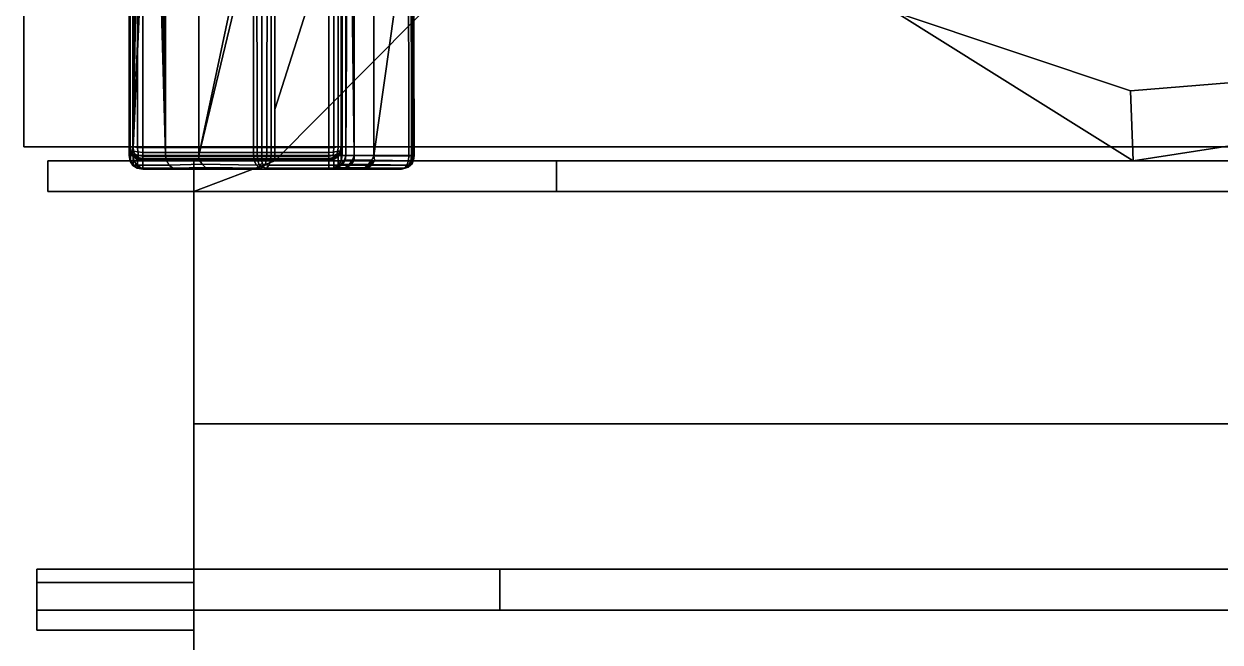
# Model space of a CAD drawing. Extents: x -11.8 to 11.8, y 0 to 23.8.
# Drawn here: x -11.843 to -7.404, y 2.139 to 4.435 of the extents above; entities that cross this region are included whole.
import ezdxf

# ---------------------------------------------------------------- set-up
doc = ezdxf.new("R2010")
doc.units = 0
doc.layers.add('SHP78CM5N_TRADECAD', color=251, linetype='CONTINUOUS')

msp = doc.modelspace()

# ---------------------------------------------------------------- linework, layer by layer
at = {"layer": 'SHP78CM5N_TRADECAD'}
for points in [[(-11.4521, 15.0164, 19.7867), (-11.4521, 21.3805, 19.7743), (-11.4368, 19.7363, 29.287), (-11.4521, 3.9459, 29.1788)], [(-10.6468, 19.7363, 29.2866), (-10.6621, 21.3805, 19.7738), (-10.6621, 15.0163, 19.7862), (-10.6621, 3.9458, 29.1783)], [(-11.4521, 3.9459, 29.2038), (-11.4521, 3.9459, 29.1788), (-11.4368, 19.7363, 29.287), (-11.4368, 19.7359, 29.312)], [(-11.4521, 3.9459, 29.2288), (-11.4521, 3.9459, 29.2038), (-11.4368, 19.7359, 29.312), (-11.4368, 19.7357, 29.337)], [(-11.452, 3.9459, 29.2538), (-11.4521, 3.9459, 29.2288), (-11.4368, 19.7357, 29.337), (-11.4367, 19.7356, 29.362)], [(-11.4367, 19.7357, 29.387), (-11.4369, 19.7516, 31.9273), (-11.4385, 3.9459, 31.8768), (-11.452, 3.9459, 29.2788)], [(-11.452, 3.9459, 29.2788), (-11.452, 3.9459, 29.2538), (-11.4367, 19.7356, 29.362), (-11.4367, 19.7357, 29.387)], [(-11.4369, 19.7516, 31.9273), (-11.3723, 13.2742, 32.1813), (-11.3734, 11.3645, 32.1807), (-11.4385, 3.9459, 31.8768)], [(-11.3021, 19.7516, 32.4329), (-11.3175, 3.9459, 32.4037), (-11.3476, 11.3548, 32.2775), (-11.3465, 13.2645, 32.278)], [(-11.1946, 3.9459, 32.6777), (-11.3175, 3.9459, 32.4037), (-11.3021, 19.7516, 32.4329), (-11.1947, 19.7516, 32.6785)], [(-10.9941, 4.8908, 32.9711), (-11.1946, 3.9459, 32.6777), (-11.1947, 19.7516, 32.6785), (-10.9644, 19.7516, 33.0082)], [(-10.6621, 3.9458, 29.1783), (-10.6621, 3.9458, 29.2033), (-10.6468, 19.7359, 29.3116), (-10.6468, 19.7363, 29.2866)], [(-10.6621, 3.9458, 29.2033), (-10.6621, 3.9458, 29.2283), (-10.6468, 19.7357, 29.3366), (-10.6468, 19.7359, 29.3116)], [(-10.6621, 3.9458, 29.2283), (-10.662, 3.9458, 29.2533), (-10.6467, 19.7356, 29.3615), (-10.6468, 19.7357, 29.3366)], [(-10.662, 3.9458, 29.2783), (-10.6485, 3.9459, 31.8068), (-10.6469, 19.7516, 31.8578), (-10.6467, 19.7356, 29.3865)], [(-10.662, 3.9458, 29.2533), (-10.662, 3.9458, 29.2783), (-10.6467, 19.7356, 29.3865), (-10.6467, 19.7356, 29.3615)], [(-10.6422, 14.2395, 31.8659), (-10.6437, 17.1145, 31.8665), (-10.6469, 19.7516, 31.8578), (-10.6485, 3.9459, 31.8068)], [(-10.6226, 10.3895, 31.9663), (-10.6171, 3.9458, 32.0106), (-10.6072, 19.7515, 32.0545), (-10.6226, 11.3548, 31.9653)], [(-10.6171, 3.9458, 32.0106), (-10.5447, 3.9456, 32.2446), (-10.5459, 19.7513, 32.2452), (-10.6072, 19.7515, 32.0545)], [(-10.4104, 4.8907, 32.4603), (-10.3807, 19.7518, 32.4973), (-10.5459, 19.7513, 32.2452), (-10.5447, 3.9456, 32.2446)], [(-10.9122, 5.9765, 30.562), (-10.9122, 4.1167, 29.8208), (-10.9122, 4.7232, 19.6589), (-10.9122, 15.0961, 19.7089)], [(-11.4521, 15.0164, 19.7867), (-11.4521, 3.9459, 29.1788), (-11.4521, 3.9777, 13.305), (-11.4521, 15.0178, 13.305)], [(-11.4521, 3.9812, 11.5923), (-11.4521, 13.0503, 11.5923), (-11.4521, 15.0178, 13.305), (-11.4521, 3.9777, 13.305)], [(-10.6621, 3.9777, 13.305), (-10.6621, 15.0177, 13.305), (-10.6621, 13.0502, 11.5923), (-10.6621, 3.9811, 11.5923)], [(-10.6621, 3.9777, 13.305), (-10.6621, 3.9458, 29.1783), (-10.6621, 15.0163, 19.7862), (-10.6621, 15.0177, 13.305)], [(-10.6485, 3.9459, 31.8068), (-10.6408, 11.3645, 31.8652), (-10.6416, 13.2742, 31.8666), (-10.6422, 14.2395, 31.8659)], [(-11.4521, 3.9822, 11.0751), (-11.4522, 7.3904, 8.1058), (-11.4521, 13.0503, 11.5923), (-11.4521, 3.9812, 11.5923)], [(-10.6621, 13.0502, 11.5923), (-10.6622, 7.3903, 8.1053), (-10.6621, 3.9822, 11.0746), (-10.6621, 3.9811, 11.5923)], [(-11.4385, 3.9459, 31.8768), (-11.3734, 11.3645, 32.1807), (-11.3727, 10.3992, 32.1814)], [(-11.3175, 3.9459, 32.4037), (-11.3477, 10.3895, 32.2786), (-11.3476, 11.3548, 32.2775)], [(-10.6485, 3.9459, 31.8068), (-10.6394, 8.4895, 31.8646), (-10.6399, 10.4039, 31.8671), (-10.6408, 11.3645, 31.8652)], [(-11.4385, 3.9459, 31.8768), (-11.3727, 10.3992, 32.1814), (-11.3718, 8.4895, 32.18)], [(-11.3175, 3.9459, 32.4037), (-11.3486, 8.4846, 32.2787), (-11.3477, 10.3895, 32.2786)], [(-10.6171, 3.9458, 32.0106), (-10.6226, 10.3895, 31.9663), (-10.623, 8.4846, 31.9662)], [(-11.4385, 3.9459, 31.8768), (-11.3718, 8.4895, 32.18), (-11.3708, 7.5289, 32.1819)], [(-11.3175, 3.9459, 32.4037), (-11.3485, 7.5145, 32.2789), (-11.3486, 8.4846, 32.2787)], [(-10.6388, 7.5242, 31.8654), (-10.6394, 8.4895, 31.8646), (-10.6485, 3.9459, 31.8068), (-10.6393, 5.6145, 31.8646)], [(-10.6232, 7.5145, 31.9665), (-10.6171, 3.9458, 32.0106), (-10.623, 8.4846, 31.9662)], [(-11.4385, 3.9459, 31.8768), (-11.3708, 7.5289, 32.1819), (-11.3701, 5.6145, 32.1793)], [(-11.3175, 3.9459, 32.4037), (-11.3474, 5.6096, 32.2782), (-11.3485, 7.5145, 32.2789)], [(-10.6232, 7.5145, 31.9665), (-10.6241, 5.5958, 31.963), (-10.6171, 3.9458, 32.0106)], [(-11.4486, 7.377, 8.093), (-11.4522, 7.3904, 8.1058), (-11.4521, 3.9822, 11.0751), (-11.4484, 3.9799, 11.0545)], [(-11.4375, 7.3646, 8.0812), (-11.4486, 7.377, 8.093), (-11.4484, 3.9799, 11.0545), (-11.4375, 3.9779, 11.0371)], [(-10.6657, 7.3769, 8.0925), (-10.6768, 7.3646, 8.0808), (-10.6768, 3.9779, 11.0367), (-10.6659, 3.9799, 11.0541)], [(-10.6622, 7.3903, 8.1053), (-10.6657, 7.3769, 8.0925), (-10.6659, 3.9799, 11.0541), (-10.6621, 3.9822, 11.0746)], [(-11.4206, 7.3565, 8.0735), (-11.4375, 7.3646, 8.0812), (-11.4375, 3.9779, 11.0371), (-11.4213, 3.9766, 11.0255)], [(-11.4022, 7.3539, 8.0711), (-11.4206, 7.3565, 8.0735), (-11.4213, 3.9766, 11.0255), (-11.4021, 3.9762, 11.0214)], [(-11.4022, 7.3539, 8.0711), (-11.4021, 3.9762, 11.0214), (-10.7121, 3.9761, 11.021), (-10.7122, 7.3539, 8.0706)], [(-10.6937, 7.3564, 8.0731), (-10.7122, 7.3539, 8.0706), (-10.7121, 3.9761, 11.021), (-10.693, 3.9766, 11.0251)], [(-10.6768, 7.3646, 8.0808), (-10.6937, 7.3564, 8.0731), (-10.693, 3.9766, 11.0251), (-10.6768, 3.9779, 11.0367)], [(-10.4012, 5.723, 32.4901), (-10.9122, 4.1167, 29.8208), (-10.9122, 5.9765, 30.562), (-10.7947, 6.9903, 31.944)], [(-9.8551, 4.992, 32.8836), (-10.9122, 3.9269, 29.8152), (-10.9122, 4.1167, 29.8208), (-10.4012, 5.723, 32.4901)], [(-11.4385, 3.9459, 31.8768), (-11.3701, 5.6145, 32.1793), (-11.3701, 5.6096, 32.1796)], [(-11.4385, 3.9459, 31.8768), (-11.3701, 5.6096, 32.1796), (-11.369, 5.5929, 32.1842)], [(-11.3175, 3.9459, 32.4037), (-11.3498, 5.5838, 32.268), (-11.3482, 5.5958, 32.2748)], [(-11.3175, 3.9459, 32.4037), (-11.3482, 5.5958, 32.2748), (-11.3474, 5.6096, 32.2782)], [(-10.6485, 3.9459, 31.8068), (-10.6392, 5.6064, 31.8652), (-10.6393, 5.6145, 31.8646)], [(-10.6392, 5.6064, 31.8652), (-10.6485, 3.9459, 31.8068), (-10.6171, 3.9458, 32.0106)], [(-10.6378, 5.585, 31.8744), (-10.6392, 5.6064, 31.8652), (-10.6171, 3.9458, 32.0106)], [(-10.6241, 5.5958, 31.963), (-10.6248, 5.5875, 31.9586), (-10.6171, 3.9458, 32.0106)], [(-11.4385, 3.9459, 31.8768), (-11.369, 5.5929, 32.1842), (-11.3657, 5.5751, 32.1984)], [(-11.362, 5.5666, 32.2147), (-11.3175, 3.9459, 32.4037), (-11.4385, 3.9459, 31.8768), (-11.3657, 5.5751, 32.1984)], [(-11.3175, 3.9459, 32.4037), (-11.362, 5.5666, 32.2147), (-11.3576, 5.5648, 32.2337)], [(-11.3175, 3.9459, 32.4037), (-11.3576, 5.5648, 32.2337), (-11.3548, 5.5676, 32.246)], [(-11.3175, 3.9459, 32.4037), (-11.3548, 5.5676, 32.246), (-11.352, 5.5742, 32.2582)], [(-11.3175, 3.9459, 32.4037), (-11.352, 5.5742, 32.2582), (-11.3498, 5.5838, 32.268)], [(-10.6363, 5.5751, 31.8842), (-10.6378, 5.585, 31.8744), (-10.6171, 3.9458, 32.0106)], [(-10.6344, 5.5682, 31.8965), (-10.6363, 5.5751, 31.8842), (-10.6171, 3.9458, 32.0106)], [(-10.6322, 5.5648, 31.9106), (-10.6344, 5.5682, 31.8965), (-10.6171, 3.9458, 32.0106)], [(-10.6294, 5.5662, 31.9287), (-10.6322, 5.5648, 31.9106), (-10.6171, 3.9458, 32.0106)], [(-10.6274, 5.5716, 31.9419), (-10.6294, 5.5662, 31.9287), (-10.6171, 3.9458, 32.0106)], [(-10.6248, 5.5875, 31.9586), (-10.6274, 5.5716, 31.9419), (-10.6171, 3.9458, 32.0106)], [(-10.9122, 4.7232, 19.6589), (-10.9122, 3.9269, 29.8152), (-10.9122, 3.9269, 6.3166), (-10.9122, 5.5195, 6.3166)], [(10.8391, 3.9269, 6.3166), (10.8391, 5.5195, 6.3166), (-10.9122, 5.5195, 6.3166), (-10.9122, 3.9269, 6.3166)], [(-9.8551, 4.992, 32.8836), (-8.6062, 4.4771, 33.0011), (-7.7263, 3.9269, 33.0011), (-10.9122, 3.9269, 29.8152)], [(-10.9941, 4.8908, 32.9711), (-10.9917, 4.7909, 32.9695), (-11.1946, 3.9459, 32.6777)], [(-10.4043, 3.9456, 32.4573), (-10.4062, 4.7913, 32.4575), (-10.4104, 4.8907, 32.4603), (-10.5447, 3.9456, 32.2446)], [(-10.9917, 4.7909, 32.9695), (-10.9916, 3.9459, 32.9696), (-11.1946, 3.9459, 32.6777)], [(-10.978, 3.9459, 32.9823), (-10.9916, 3.9459, 32.9696), (-10.9917, 4.7909, 32.9695), (-10.9788, 4.7909, 32.9819)], [(-10.9604, 3.9459, 32.9884), (-10.978, 3.9459, 32.9823), (-10.9788, 4.7909, 32.9819), (-10.9604, 4.7909, 32.9885)], [(-10.9418, 3.9459, 32.9868), (-10.9604, 3.9459, 32.9884), (-10.9604, 4.7909, 32.9885), (-10.941, 4.7909, 32.9866)], [(-10.9255, 3.9459, 32.9777), (-10.9418, 3.9459, 32.9868), (-10.941, 4.7909, 32.9866), (-10.9254, 4.7909, 32.9777)], [(-10.9255, 3.9459, 32.9777), (-10.9254, 4.7909, 32.9777), (-10.4161, 4.7912, 32.5325), (-10.4144, 3.9457, 32.5319)], [(-10.4017, 3.9457, 32.5159), (-10.4144, 3.9457, 32.5319), (-10.4161, 4.7912, 32.5325), (-10.4037, 4.7911, 32.5171)], [(-10.4043, 3.9456, 32.4573), (-10.3963, 3.9456, 32.4761), (-10.3983, 4.7911, 32.4758), (-10.4062, 4.7913, 32.4575)], [(-10.3953, 3.9457, 32.4965), (-10.4017, 3.9457, 32.5159), (-10.4037, 4.7911, 32.5171), (-10.3971, 4.791, 32.497)], [(-10.3963, 3.9456, 32.4761), (-10.3953, 3.9457, 32.4965), (-10.3971, 4.791, 32.497), (-10.3983, 4.7911, 32.4758)], [(-10.9122, 4.7232, 19.6589), (-10.9122, 4.1167, 29.8208), (-10.9122, 3.9269, 29.8152)], [(-11.8433, 4.581, 0.0397), (-11.8433, 3.9787, 0.0397), (11.8221, 3.9787, 0.0397), (10.8391, 4.581, 0.0397)], [(-11.8433, 4.5719, 3.3044), (-11.8433, 3.9787, 3.3044), (-11.8433, 3.9787, 0.0397), (-11.8433, 4.581, 0.0397)], [(-11.8433, 3.9787, 3.3044), (-11.8433, 4.5719, 3.3044), (11.7095, 4.5719, 3.3044), (11.8221, 3.9787, 3.3044)], [(-8.6062, 4.4771, 33.0011), (-7.7368, 4.1863, 33.0011), (-7.7263, 3.9269, 33.0011)], [(-4.1762, 4.4771, 33.0011), (-7.7368, 4.1863, 33.0011), (-8.6062, 4.4771, 33.0011)], [(-7.7263, 3.9269, 33.0011), (-7.7368, 4.1863, 33.0011), (-4.1762, 4.4771, 33.0011)], [(0.0053, 3.9269, 33.0011), (-7.7263, 3.9269, 33.0011), (-4.1762, 4.4771, 33.0011), (0.0053, 4.4771, 33.0011)], [(-11.8433, 3.9787, 0.0397), (-11.8433, 3.9787, 3.3044), (11.8221, 3.9787, 3.3044), (11.8221, 3.9787, 0.0397)], [(-11.4484, 3.9631, 11.0828), (-11.4521, 3.9822, 11.0751), (-11.4521, 3.9812, 11.5923), (-11.4484, 3.962, 11.5923)], [(-11.4484, 3.9799, 11.0545), (-11.4521, 3.9822, 11.0751), (-11.4484, 3.9631, 11.0828), (-11.4447, 3.9623, 11.0632)], [(-11.4484, 3.962, 11.5923), (-11.4521, 3.9812, 11.5923), (-11.4521, 3.9777, 13.305), (-11.4483, 3.9586, 13.305)], [(-11.4483, 3.9586, 13.305), (-11.4521, 3.9777, 13.305), (-11.4521, 3.9459, 29.1788), (-11.4483, 3.9267, 29.1787)], [(-11.4361, 3.9626, 11.0466), (-11.4375, 3.9779, 11.0371), (-11.4484, 3.9799, 11.0545), (-11.4447, 3.9623, 11.0632)], [(-11.4375, 3.9469, 11.0893), (-11.4484, 3.9631, 11.0828), (-11.4484, 3.962, 11.5923), (-11.4375, 3.9458, 11.5923)], [(-11.4447, 3.9623, 11.0632), (-11.4484, 3.9631, 11.0828), (-11.4375, 3.9469, 11.0893), (-11.4361, 3.9478, 11.0713)], [(-11.4375, 3.9458, 11.5923), (-11.4484, 3.962, 11.5923), (-11.4483, 3.9586, 13.305), (-11.4375, 3.9424, 13.305)], [(-11.4375, 3.9424, 13.305), (-11.4483, 3.9586, 13.305), (-11.4483, 3.9267, 29.1787), (-11.4375, 3.9105, 29.1786)], [(-11.4321, 3.9508, 11.0563), (-11.4361, 3.9626, 11.0466), (-11.4447, 3.9623, 11.0632), (-11.4361, 3.9478, 11.0713)], [(-11.4206, 3.9593, 11.0383), (-11.4213, 3.9766, 11.0255), (-11.4375, 3.9779, 11.0371), (-11.4361, 3.9626, 11.0466)], [(-11.4321, 3.9508, 11.0563), (-11.4186, 3.9458, 11.0533), (-11.4206, 3.9593, 11.0383), (-11.4361, 3.9626, 11.0466)], [(-11.4021, 3.958, 11.0347), (-11.4021, 3.9762, 11.0214), (-11.4213, 3.9766, 11.0255), (-11.4206, 3.9593, 11.0383)], [(-11.4186, 3.9458, 11.0533), (-11.4021, 3.944, 11.0523), (-11.4021, 3.958, 11.0347), (-11.4206, 3.9593, 11.0383)], [(-11.4021, 3.9762, 11.0214), (-11.4021, 3.958, 11.0347), (-10.7121, 3.958, 11.0343), (-10.7121, 3.9761, 11.021)], [(-11.4021, 3.958, 11.0347), (-11.4021, 3.944, 11.0523), (-10.7121, 3.944, 11.0519), (-10.7121, 3.958, 11.0343)], [(-10.693, 3.9766, 11.0251), (-10.7121, 3.9761, 11.021), (-10.7121, 3.958, 11.0343), (-10.6937, 3.9592, 11.0378)], [(-10.6937, 3.9592, 11.0378), (-10.7121, 3.958, 11.0343), (-10.7121, 3.944, 11.0519), (-10.6957, 3.9457, 11.0529)], [(-10.6822, 3.9507, 11.0559), (-10.6782, 3.9625, 11.0461), (-10.6937, 3.9592, 11.0378), (-10.6957, 3.9457, 11.0529)], [(-10.6782, 3.9625, 11.0461), (-10.6768, 3.9779, 11.0367), (-10.693, 3.9766, 11.0251), (-10.6937, 3.9592, 11.0378)], [(-10.6822, 3.9507, 11.0559), (-10.6782, 3.9478, 11.0709), (-10.6696, 3.9622, 11.0627), (-10.6782, 3.9625, 11.0461)], [(-10.6696, 3.9622, 11.0627), (-10.6659, 3.9799, 11.0541), (-10.6768, 3.9779, 11.0367), (-10.6782, 3.9625, 11.0461)], [(-10.6782, 3.9478, 11.0709), (-10.6768, 3.9468, 11.0889), (-10.6659, 3.963, 11.0823), (-10.6696, 3.9622, 11.0627)], [(-10.6659, 3.963, 11.0823), (-10.6768, 3.9468, 11.0889), (-10.6768, 3.9458, 11.5923), (-10.6659, 3.962, 11.5923)], [(-10.6659, 3.962, 11.5923), (-10.6768, 3.9458, 11.5923), (-10.6768, 3.9424, 13.305), (-10.6659, 3.9586, 13.305)], [(-10.6659, 3.9586, 13.305), (-10.6768, 3.9424, 13.305), (-10.6768, 3.9105, 29.1781), (-10.6659, 3.9267, 29.1782)], [(-10.6659, 3.963, 11.0823), (-10.6621, 3.9822, 11.0746), (-10.6659, 3.9799, 11.0541), (-10.6696, 3.9622, 11.0627)], [(-10.6621, 3.9822, 11.0746), (-10.6659, 3.963, 11.0823), (-10.6659, 3.962, 11.5923), (-10.6621, 3.9811, 11.5923)], [(-10.6621, 3.9811, 11.5923), (-10.6659, 3.962, 11.5923), (-10.6659, 3.9586, 13.305), (-10.6621, 3.9777, 13.305)], [(-10.6621, 3.9777, 13.305), (-10.6659, 3.9586, 13.305), (-10.6659, 3.9267, 29.1782), (-10.6621, 3.9458, 29.1783)], [(-11.7548, 3.9269, 33.2898), (-11.2122, 3.9269, 33.2898), (-11.2122, 3.8131, 33.2898), (-11.7548, 3.8131, 33.2898)], [(-11.7548, 3.8131, 12.5286), (-11.2122, 3.8131, 12.5286), (-11.2122, 3.9269, 12.5298), (-11.7548, 3.9269, 12.5298)], [(-11.7548, 3.9269, 12.5298), (-11.2122, 3.9269, 12.5298), (-11.2122, 3.9269, 33.2898), (-11.7548, 3.9269, 33.2898)], [(-11.7548, 3.9269, 33.2898), (-11.7548, 3.8131, 33.2898), (-11.7548, 3.8131, 12.5286), (-11.7548, 3.9269, 12.5298)], [(-11.4485, 3.9258, 29.2042), (-11.4521, 3.9459, 29.2038), (-11.4521, 3.9459, 29.2288), (-11.4487, 3.9249, 29.2287)], [(-11.4483, 3.9267, 29.1787), (-11.4521, 3.9459, 29.1788), (-11.4521, 3.9459, 29.2038), (-11.4485, 3.9258, 29.2042)], [(-11.4487, 3.9249, 29.2287), (-11.4521, 3.9459, 29.2288), (-11.452, 3.9459, 29.2538), (-11.4484, 3.9258, 29.2531)], [(-11.452, 3.9459, 29.2538), (-11.452, 3.9459, 29.2788), (-11.4481, 3.9267, 29.2787), (-11.4484, 3.9258, 29.2531)], [(-11.4481, 3.9267, 29.2787), (-11.452, 3.9459, 29.2788), (-11.4385, 3.9459, 31.8768), (-11.435, 3.9275, 31.8764)], [(-11.439, 3.909, 29.2285), (-11.4382, 3.9097, 29.2046), (-11.4485, 3.9258, 29.2042), (-11.4487, 3.9249, 29.2287)], [(-11.439, 3.909, 29.2285), (-11.4487, 3.9249, 29.2287), (-11.4484, 3.9258, 29.2531), (-11.4381, 3.9097, 29.2525)], [(-11.4382, 3.9097, 29.2046), (-11.4375, 3.9105, 29.1786), (-11.4483, 3.9267, 29.1787), (-11.4485, 3.9258, 29.2042)], [(-11.4484, 3.9258, 29.2531), (-11.4481, 3.9267, 29.2787), (-11.4373, 3.9105, 29.2786), (-11.4381, 3.9097, 29.2525)], [(-11.4373, 3.9105, 29.2786), (-11.4481, 3.9267, 29.2787), (-11.435, 3.9275, 31.8764), (-11.4239, 3.9105, 31.8754)], [(-11.439, 3.909, 29.2285), (-11.4381, 3.9097, 29.2525), (-11.4221, 3.8995, 29.2529), (-11.4231, 3.8993, 29.2285)], [(-11.439, 3.909, 29.2285), (-11.4231, 3.8993, 29.2285), (-11.4222, 3.8995, 29.204), (-11.4382, 3.9097, 29.2046)], [(-11.435, 3.9275, 31.8764), (-11.4385, 3.9459, 31.8768), (-11.3175, 3.9459, 32.4037), (-11.3145, 3.9275, 32.4019)], [(-11.4222, 3.8995, 29.204), (-11.4213, 3.8997, 29.1785), (-11.4375, 3.9105, 29.1786), (-11.4382, 3.9097, 29.2046)], [(-11.4381, 3.9097, 29.2525), (-11.4373, 3.9105, 29.2786), (-11.421, 3.8997, 29.2785), (-11.4221, 3.8995, 29.2529)], [(-11.4361, 3.9478, 11.0713), (-11.4375, 3.9469, 11.0893), (-11.4213, 3.936, 11.0937), (-11.4206, 3.939, 11.0724)], [(-11.4213, 3.936, 11.0937), (-11.4375, 3.9469, 11.0893), (-11.4375, 3.9458, 11.5923), (-11.4213, 3.935, 11.5923)], [(-11.4213, 3.935, 11.5923), (-11.4375, 3.9458, 11.5923), (-11.4375, 3.9424, 13.305), (-11.4213, 3.9316, 13.305)], [(-11.4213, 3.9316, 13.305), (-11.4375, 3.9424, 13.305), (-11.4375, 3.9105, 29.1786), (-11.4213, 3.8997, 29.1785)], [(-11.421, 3.8997, 29.2785), (-11.4373, 3.9105, 29.2786), (-11.4239, 3.9105, 31.8754), (-11.407, 3.8994, 31.8739)], [(-11.4321, 3.9508, 11.0563), (-11.4361, 3.9478, 11.0713), (-11.4206, 3.939, 11.0724), (-11.4186, 3.9458, 11.0533)], [(-11.4239, 3.9105, 31.8754), (-11.435, 3.9275, 31.8764), (-11.3145, 3.9275, 32.4019), (-11.3048, 3.9105, 32.3964)], [(-11.407, 3.8994, 31.8739), (-11.4239, 3.9105, 31.8754), (-11.3048, 3.9105, 32.3964), (-11.29, 3.8994, 32.3881)], [(-11.4213, 3.936, 11.0937), (-11.4021, 3.9322, 11.0953), (-11.4021, 3.9352, 11.073), (-11.4206, 3.939, 11.0724)], [(-11.4021, 3.9322, 11.0953), (-11.4213, 3.936, 11.0937), (-11.4213, 3.935, 11.5923), (-11.4021, 3.9312, 11.5923)], [(-11.4021, 3.9312, 11.5923), (-11.4213, 3.935, 11.5923), (-11.4213, 3.9316, 13.305), (-11.4021, 3.9278, 13.305)], [(-11.4021, 3.9278, 13.305), (-11.4213, 3.9316, 13.305), (-11.4213, 3.8997, 29.1785), (-11.4021, 3.8959, 29.1784)], [(-11.4206, 3.939, 11.0724), (-11.4021, 3.9352, 11.073), (-11.4021, 3.944, 11.0523), (-11.4186, 3.9458, 11.0533)], [(-11.4021, 3.944, 11.0523), (-11.4021, 3.9352, 11.073), (-10.7121, 3.9352, 11.0725), (-10.7121, 3.944, 11.0519)], [(-11.4021, 3.9352, 11.073), (-11.4021, 3.9322, 11.0953), (-10.7121, 3.9322, 11.0948), (-10.7121, 3.9352, 11.0725)], [(-11.4021, 3.9322, 11.0953), (-11.4021, 3.9312, 11.5923), (-10.7121, 3.9312, 11.5923), (-10.7121, 3.9322, 11.0948)], [(-10.7121, 3.9312, 11.5923), (-11.4021, 3.9312, 11.5923), (-11.4021, 3.9278, 13.305), (-10.7121, 3.9277, 13.305)], [(-10.7121, 3.9277, 13.305), (-11.4021, 3.9278, 13.305), (-11.4021, 3.8959, 29.1784), (-10.7121, 3.8958, 29.178)], [(-11.3145, 3.9275, 32.4019), (-11.3175, 3.9459, 32.4037), (-11.1946, 3.9459, 32.6777), (-11.1929, 3.9299, 32.6744)], [(-11.3048, 3.9105, 32.3964), (-11.3145, 3.9275, 32.4019), (-11.1929, 3.9299, 32.6744), (-11.1823, 3.9139, 32.6677)], [(-11.29, 3.8994, 32.3881), (-11.3048, 3.9105, 32.3964), (-11.1823, 3.9139, 32.6677), (-11.1688, 3.9017, 32.6598)], [(-11.2122, 3.9269, 33.2898), (0.0053, 3.9269, 33.0011), (0.0053, 3.9269, 33.2898)], [(-11.2122, 3.9269, 33.2898), (0.0053, 3.9269, 33.2898), (-11.2122, 3.9269, 33.2898)], [(-11.2122, 3.9269, 33.2898), (-11.2122, 3.9269, 33.2898), (-11.2122, 3.9269, 33.2898)], [(-11.2122, 3.9269, 12.5298), (-10.9122, 3.9269, 6.3166), (-10.9122, 3.9269, 29.8152), (-11.2122, 3.9269, 33.2898)], [(-10.9122, 3.9269, 29.8152), (-11.2122, 3.9269, 33.2898), (-11.2122, 3.9269, 33.2898)], [(-7.7263, 3.9269, 33.0011), (-11.2122, 3.9269, 33.2898), (-11.2122, 3.9269, 33.2898)], [(-7.7263, 3.9269, 33.0011), (-11.2122, 3.9269, 33.2898), (-10.9122, 3.9269, 29.8152)], [(-11.2122, 3.9269, 12.5298), (-11.2122, 3.9269, 6.3166), (-10.9122, 3.9269, 6.3166)], [(0.0053, 3.9269, 33.2898), (0.0053, 3.9269, 33.8398), (-9.8665, 3.9269, 33.8398), (-11.2122, 3.9269, 33.2898)], [(-11.2122, 3.9269, 12.5298), (-11.2122, 3.8131, 12.5286), (-11.2122, 3.8131, 6.3166), (-11.2122, 3.9269, 6.3166)], [(-10.9122, 3.9269, 6.3166), (-11.2122, 3.9269, 6.3166), (-11.2122, 3.8131, 6.3166)], [(-9.8665, 3.8131, 33.8398), (-11.2122, 3.8131, 33.2898), (-11.2122, 3.9269, 33.2898), (-9.8665, 3.9269, 33.8398)], [(11.1391, 3.8131, 6.3166), (10.8391, 3.9269, 6.3166), (-10.9122, 3.9269, 6.3166), (-11.2122, 3.8131, 6.3166)], [(-11.1946, 3.9459, 32.6777), (-11.1945, 3.9459, 32.6776), (-11.1929, 3.9299, 32.6744)], [(-11.1929, 3.9299, 32.6744), (-11.1946, 3.9459, 32.6777), (-10.9916, 3.9459, 32.9696), (-10.9888, 3.9267, 32.967)], [(-11.1823, 3.9139, 32.6677), (-11.1929, 3.9299, 32.6744), (-10.9888, 3.9267, 32.967), (-10.9806, 3.9105, 32.9598)], [(-11.1688, 3.9017, 32.6598), (-11.1823, 3.9139, 32.6677), (-10.9806, 3.9105, 32.9598), (-10.9684, 3.8997, 32.949)], [(-10.9888, 3.9267, 32.967), (-10.9916, 3.9459, 32.9696), (-10.978, 3.9459, 32.9823), (-10.9754, 3.927, 32.9796)], [(-10.9699, 3.9119, 32.9727), (-10.9806, 3.9105, 32.9598), (-10.9888, 3.9267, 32.967), (-10.9754, 3.927, 32.9796)], [(-10.9574, 3.9034, 32.9641), (-10.9684, 3.8997, 32.949), (-10.9806, 3.9105, 32.9598), (-10.9699, 3.9119, 32.9727)], [(-10.9754, 3.927, 32.9796), (-10.978, 3.9459, 32.9823), (-10.9604, 3.9459, 32.9884), (-10.9601, 3.9286, 32.9864)], [(-10.9594, 3.9159, 32.9807), (-10.9699, 3.9119, 32.9727), (-10.9754, 3.927, 32.9796), (-10.9601, 3.9286, 32.9864)], [(-10.9594, 3.9159, 32.9807), (-10.9473, 3.9119, 32.9755), (-10.9574, 3.9034, 32.9641), (-10.9699, 3.9119, 32.9727)], [(-10.9601, 3.9286, 32.9864), (-10.9604, 3.9459, 32.9884), (-10.9418, 3.9459, 32.9868), (-10.9436, 3.927, 32.9835)], [(-10.9594, 3.9159, 32.9807), (-10.9601, 3.9286, 32.9864), (-10.9436, 3.927, 32.9835), (-10.9473, 3.9119, 32.9755)], [(-10.9473, 3.9119, 32.9755), (-10.9338, 3.9105, 32.9656), (-10.943, 3.8997, 32.9521), (-10.9574, 3.9034, 32.9641)], [(-10.9436, 3.927, 32.9835), (-10.9276, 3.9267, 32.9746), (-10.9338, 3.9105, 32.9656), (-10.9473, 3.9119, 32.9755)], [(-10.9418, 3.9459, 32.9868), (-10.9255, 3.9459, 32.9777), (-10.9276, 3.9267, 32.9746), (-10.9436, 3.927, 32.9835)], [(-10.943, 3.8997, 32.9521), (-10.9338, 3.9105, 32.9656), (-10.4226, 3.9103, 32.5196), (-10.4317, 3.8995, 32.5061)], [(-10.9338, 3.9105, 32.9656), (-10.9276, 3.9267, 32.9746), (-10.4165, 3.9265, 32.5287), (-10.4226, 3.9103, 32.5196)], [(-10.9276, 3.9267, 32.9746), (-10.9255, 3.9459, 32.9777), (-10.4144, 3.9457, 32.5319), (-10.4165, 3.9265, 32.5287)], [(-10.6957, 3.9457, 11.0529), (-10.7121, 3.944, 11.0519), (-10.7121, 3.9352, 11.0725), (-10.6937, 3.9389, 11.0719)], [(-10.7121, 3.9352, 11.0725), (-10.7121, 3.9322, 11.0948), (-10.693, 3.936, 11.0933), (-10.6937, 3.9389, 11.0719)], [(-10.693, 3.936, 11.0933), (-10.7121, 3.9322, 11.0948), (-10.7121, 3.9312, 11.5923), (-10.693, 3.935, 11.5923)], [(-10.693, 3.935, 11.5923), (-10.7121, 3.9312, 11.5923), (-10.7121, 3.9277, 13.305), (-10.693, 3.9315, 13.305)], [(-10.693, 3.9315, 13.305), (-10.7121, 3.9277, 13.305), (-10.7121, 3.8958, 29.178), (-10.693, 3.8996, 29.178)], [(-10.6822, 3.9507, 11.0559), (-10.6957, 3.9457, 11.0529), (-10.6937, 3.9389, 11.0719), (-10.6782, 3.9478, 11.0709)], [(-10.6937, 3.9389, 11.0719), (-10.693, 3.936, 11.0933), (-10.6768, 3.9468, 11.0889), (-10.6782, 3.9478, 11.0709)], [(-10.6768, 3.9468, 11.0889), (-10.693, 3.936, 11.0933), (-10.693, 3.935, 11.5923), (-10.6768, 3.9458, 11.5923)], [(-10.6768, 3.9458, 11.5923), (-10.693, 3.935, 11.5923), (-10.693, 3.9315, 13.305), (-10.6768, 3.9424, 13.305)], [(-10.6768, 3.9424, 13.305), (-10.693, 3.9315, 13.305), (-10.693, 3.8996, 29.178), (-10.6768, 3.9105, 29.1781)], [(-10.676, 3.9097, 29.202), (-10.6768, 3.9105, 29.1781), (-10.693, 3.8996, 29.178), (-10.692, 3.8994, 29.2025)], [(-10.6766, 3.9105, 29.2781), (-10.6928, 3.8996, 29.278), (-10.6819, 3.9004, 31.7949), (-10.6653, 3.9126, 31.7903)], [(-10.6919, 3.8994, 29.2536), (-10.6928, 3.8996, 29.278), (-10.6766, 3.9105, 29.2781), (-10.6759, 3.9097, 29.2542)], [(-10.6752, 3.9089, 29.2281), (-10.676, 3.9097, 29.202), (-10.692, 3.8994, 29.2025), (-10.6911, 3.8992, 29.228)], [(-10.6752, 3.9089, 29.2281), (-10.6911, 3.8992, 29.228), (-10.6919, 3.8994, 29.2536), (-10.6759, 3.9097, 29.2542)], [(-10.67, 3.9075, 31.8086), (-10.6665, 3.9112, 31.8013), (-10.6818, 3.9003, 31.8032), (-10.6829, 3.8989, 31.8097)], [(-10.67, 3.9075, 31.8086), (-10.6829, 3.8989, 31.8097), (-10.681, 3.9002, 31.8155), (-10.6656, 3.9112, 31.8145)], [(-10.6665, 3.9112, 31.8013), (-10.6653, 3.9126, 31.7903), (-10.6819, 3.9004, 31.7949), (-10.6818, 3.9003, 31.8032)], [(-10.681, 3.9002, 31.8155), (-10.6797, 3.9004, 31.824), (-10.6625, 3.9126, 31.8259), (-10.6656, 3.9112, 31.8145)], [(-10.6625, 3.9126, 31.8259), (-10.6797, 3.9004, 31.824), (-10.6516, 3.9003, 32.0006), (-10.6359, 3.9124, 31.995)], [(-10.6657, 3.9258, 29.2026), (-10.6659, 3.9267, 29.1782), (-10.6768, 3.9105, 29.1781), (-10.676, 3.9097, 29.202)], [(-10.6657, 3.9267, 29.2782), (-10.6766, 3.9105, 29.2781), (-10.6653, 3.9126, 31.7903), (-10.653, 3.9293, 31.7947)], [(-10.6759, 3.9097, 29.2542), (-10.6766, 3.9105, 29.2781), (-10.6657, 3.9267, 29.2782), (-10.6656, 3.9258, 29.2537)], [(-10.6752, 3.9089, 29.2281), (-10.6655, 3.9248, 29.2282), (-10.6657, 3.9258, 29.2026), (-10.676, 3.9097, 29.202)], [(-10.6752, 3.9089, 29.2281), (-10.6759, 3.9097, 29.2542), (-10.6656, 3.9258, 29.2537), (-10.6655, 3.9248, 29.2282)], [(-10.67, 3.9075, 31.8086), (-10.6656, 3.9112, 31.8145), (-10.6565, 3.9208, 31.8071), (-10.6665, 3.9112, 31.8013)], [(-10.6565, 3.9208, 31.8071), (-10.653, 3.9293, 31.7947), (-10.6653, 3.9126, 31.7903), (-10.6665, 3.9112, 31.8013)], [(-10.6621, 3.9458, 29.2033), (-10.6621, 3.9458, 29.1783), (-10.6659, 3.9267, 29.1782), (-10.6657, 3.9258, 29.2026)], [(-10.662, 3.9458, 29.2783), (-10.6657, 3.9267, 29.2782), (-10.653, 3.9293, 31.7947), (-10.6485, 3.9459, 31.8068)], [(-10.6657, 3.9267, 29.2782), (-10.662, 3.9458, 29.2783), (-10.662, 3.9458, 29.2533), (-10.6656, 3.9258, 29.2537)], [(-10.6655, 3.9248, 29.2282), (-10.6621, 3.9458, 29.2283), (-10.6621, 3.9458, 29.2033), (-10.6657, 3.9258, 29.2026)], [(-10.6656, 3.9258, 29.2537), (-10.662, 3.9458, 29.2533), (-10.6621, 3.9458, 29.2283), (-10.6655, 3.9248, 29.2282)], [(-10.6656, 3.9112, 31.8145), (-10.6625, 3.9126, 31.8259), (-10.6511, 3.9292, 31.8196), (-10.6565, 3.9208, 31.8071)], [(-10.6511, 3.9292, 31.8196), (-10.6625, 3.9126, 31.8259), (-10.6359, 3.9124, 31.995), (-10.6233, 3.929, 31.9987)], [(-10.6511, 3.9292, 31.8196), (-10.6485, 3.9459, 31.8068), (-10.653, 3.9293, 31.7947), (-10.6565, 3.9208, 31.8071)], [(-10.6357, 3.911, 32.0062), (-10.6359, 3.9124, 31.995), (-10.6516, 3.9003, 32.0006), (-10.6506, 3.9001, 32.0083)], [(-10.6387, 3.9073, 32.0126), (-10.6512, 3.8988, 32.0146), (-10.6486, 3.9001, 32.0222), (-10.6336, 3.9111, 32.019)], [(-10.6387, 3.9073, 32.0126), (-10.6357, 3.911, 32.0062), (-10.6506, 3.9001, 32.0083), (-10.6512, 3.8988, 32.0146)], [(-10.6485, 3.9459, 31.8068), (-10.6511, 3.9292, 31.8196), (-10.6233, 3.929, 31.9987), (-10.6171, 3.9458, 32.0106)], [(-10.6486, 3.9001, 32.0222), (-10.6461, 3.9002, 32.0327), (-10.6284, 3.9125, 32.0319), (-10.6336, 3.9111, 32.019)], [(-10.6284, 3.9125, 32.0319), (-10.6461, 3.9002, 32.0327), (-10.5795, 3.9001, 32.2426), (-10.5652, 3.9123, 32.2335)], [(-10.6387, 3.9073, 32.0126), (-10.6336, 3.9111, 32.019), (-10.6252, 3.9206, 32.0113), (-10.6357, 3.911, 32.0062)], [(-10.6252, 3.9206, 32.0113), (-10.6233, 3.929, 31.9987), (-10.6359, 3.9124, 31.995), (-10.6357, 3.911, 32.0062)], [(-10.6336, 3.9111, 32.019), (-10.6284, 3.9125, 32.0319), (-10.6178, 3.9291, 32.0239), (-10.6252, 3.9206, 32.0113)], [(-10.6178, 3.9291, 32.0239), (-10.6284, 3.9125, 32.0319), (-10.5652, 3.9123, 32.2335), (-10.5524, 3.929, 32.2342)], [(-10.6178, 3.9291, 32.0239), (-10.6171, 3.9458, 32.0106), (-10.6233, 3.929, 31.9987), (-10.6252, 3.9206, 32.0113)], [(-10.6171, 3.9458, 32.0106), (-10.6178, 3.9291, 32.0239), (-10.5524, 3.929, 32.2342), (-10.5447, 3.9456, 32.2446)], [(-10.5635, 3.911, 32.2436), (-10.5652, 3.9123, 32.2335), (-10.5795, 3.9001, 32.2426), (-10.577, 3.9, 32.2509)], [(-10.5644, 3.9072, 32.2534), (-10.5635, 3.911, 32.2436), (-10.577, 3.9, 32.2509), (-10.5757, 3.8986, 32.2595)], [(-10.5644, 3.9072, 32.2534), (-10.5757, 3.8986, 32.2595), (-10.5714, 3.8999, 32.2654), (-10.5579, 3.9109, 32.2576)], [(-10.5714, 3.8999, 32.2654), (-10.5663, 3.9001, 32.2738), (-10.5496, 3.9123, 32.2682), (-10.5579, 3.9109, 32.2576)], [(-10.5496, 3.9123, 32.2682), (-10.5663, 3.9001, 32.2738), (-10.4278, 3.8995, 32.4775), (-10.4154, 3.9103, 32.4669)], [(-10.5518, 3.9206, 32.2465), (-10.5524, 3.929, 32.2342), (-10.5652, 3.9123, 32.2335), (-10.5635, 3.911, 32.2436)], [(-10.5644, 3.9072, 32.2534), (-10.5579, 3.9109, 32.2576), (-10.5518, 3.9206, 32.2465), (-10.5635, 3.911, 32.2436)], [(-10.5579, 3.9109, 32.2576), (-10.5496, 3.9123, 32.2682), (-10.5416, 3.929, 32.2575), (-10.5518, 3.9206, 32.2465)], [(-10.5416, 3.929, 32.2575), (-10.5447, 3.9456, 32.2446), (-10.5524, 3.929, 32.2342), (-10.5518, 3.9206, 32.2465)], [(-10.5416, 3.929, 32.2575), (-10.5496, 3.9123, 32.2682), (-10.4154, 3.9103, 32.4669), (-10.4072, 3.9265, 32.4598)], [(-10.5447, 3.9456, 32.2446), (-10.5416, 3.929, 32.2575), (-10.4072, 3.9265, 32.4598), (-10.4043, 3.9456, 32.4573)], [(-10.4177, 3.9032, 32.4934), (-10.4317, 3.8995, 32.5061), (-10.4226, 3.9103, 32.5196), (-10.4104, 3.9117, 32.5073)], [(-10.407, 3.9117, 32.4821), (-10.4154, 3.9103, 32.4669), (-10.4278, 3.8995, 32.4775), (-10.4177, 3.9032, 32.4934)], [(-10.4104, 3.9117, 32.5073), (-10.4226, 3.9103, 32.5196), (-10.4165, 3.9265, 32.5287), (-10.4041, 3.9271, 32.5132)], [(-10.4028, 3.9157, 32.4955), (-10.407, 3.9117, 32.4821), (-10.4177, 3.9032, 32.4934), (-10.4104, 3.9117, 32.5073)], [(-10.4165, 3.9265, 32.5287), (-10.4144, 3.9457, 32.5319), (-10.4017, 3.9457, 32.5159), (-10.4041, 3.9271, 32.5132)], [(-10.3994, 3.9271, 32.4781), (-10.4072, 3.9265, 32.4598), (-10.4154, 3.9103, 32.4669), (-10.407, 3.9117, 32.4821)], [(-10.4028, 3.9157, 32.4955), (-10.4104, 3.9117, 32.5073), (-10.4041, 3.9271, 32.5132), (-10.3972, 3.9289, 32.4962)], [(-10.3963, 3.9456, 32.4761), (-10.4043, 3.9456, 32.4573), (-10.4072, 3.9265, 32.4598), (-10.3994, 3.9271, 32.4781)], [(-10.4028, 3.9157, 32.4955), (-10.3972, 3.9289, 32.4962), (-10.3994, 3.9271, 32.4781), (-10.407, 3.9117, 32.4821)], [(-10.4041, 3.9271, 32.5132), (-10.4017, 3.9457, 32.5159), (-10.3953, 3.9457, 32.4965), (-10.3972, 3.9289, 32.4962)], [(-10.3972, 3.9289, 32.4962), (-10.3953, 3.9457, 32.4965), (-10.3963, 3.9456, 32.4761), (-10.3994, 3.9271, 32.4781)], [(9.5599, 3.9269, 33.8398), (9.5599, 3.8131, 33.8398), (-9.8665, 3.8131, 33.8398), (-9.8665, 3.9269, 33.8398)], [(-11.4221, 3.8995, 29.2529), (-11.402, 3.8959, 29.2534), (-11.4021, 3.8959, 29.2284), (-11.4231, 3.8993, 29.2285)], [(-11.4231, 3.8993, 29.2285), (-11.4021, 3.8959, 29.2284), (-11.4021, 3.8959, 29.2034), (-11.4222, 3.8995, 29.204)], [(-11.4021, 3.8959, 29.2034), (-11.4021, 3.8959, 29.1784), (-11.4213, 3.8997, 29.1785), (-11.4222, 3.8995, 29.204)], [(-11.421, 3.8997, 29.2785), (-11.4019, 3.8959, 29.2784), (-11.402, 3.8959, 29.2534), (-11.4221, 3.8995, 29.2529)], [(-11.4019, 3.8959, 29.2784), (-11.421, 3.8997, 29.2785), (-11.407, 3.8994, 31.8739), (-11.3887, 3.8959, 31.8722)], [(-11.3887, 3.8959, 31.8722), (-11.407, 3.8994, 31.8739), (-11.29, 3.8994, 32.3881), (-11.274, 3.8959, 32.3791)], [(-11.4021, 3.8959, 29.1784), (-11.4021, 3.8959, 29.2034), (-10.7121, 3.8958, 29.203), (-10.7121, 3.8958, 29.178)], [(-11.4021, 3.8959, 29.2034), (-11.4021, 3.8959, 29.2284), (-10.7121, 3.8958, 29.228), (-10.7121, 3.8958, 29.203)], [(-11.4021, 3.8959, 29.2284), (-11.402, 3.8959, 29.2534), (-10.712, 3.8958, 29.253), (-10.7121, 3.8958, 29.228)], [(-11.402, 3.8959, 29.2534), (-11.4019, 3.8959, 29.2784), (-10.7119, 3.8958, 29.278), (-10.712, 3.8958, 29.253)], [(-11.4019, 3.8959, 29.2784), (-11.3887, 3.8959, 31.8722), (-10.6985, 3.8959, 31.8072), (-10.7119, 3.8958, 29.278)], [(-11.3887, 3.8959, 31.8722), (-11.274, 3.8959, 32.3791), (-10.6662, 3.8958, 32.0139), (-10.6981, 3.8959, 31.8144)], [(-11.3887, 3.8959, 31.8722), (-10.6985, 3.8959, 31.8112), (-10.6985, 3.8959, 31.8072)], [(-11.3887, 3.8959, 31.8722), (-10.6981, 3.8959, 31.8144), (-10.6985, 3.8959, 31.8112)], [(-11.274, 3.8959, 32.3791), (-11.29, 3.8994, 32.3881), (-11.1688, 3.9017, 32.6598), (-11.1527, 3.8959, 32.6497)], [(-10.6627, 3.8958, 32.0362), (-11.274, 3.8959, 32.3791), (-11.1527, 3.8959, 32.6497)], [(-11.274, 3.8959, 32.3791), (-10.6627, 3.8958, 32.0362), (-10.6662, 3.8958, 32.0139)], [(-11.1527, 3.8959, 32.6497), (-11.1688, 3.9017, 32.6598), (-10.9684, 3.8997, 32.949), (-10.9539, 3.8958, 32.9362)], [(-10.5871, 3.8956, 32.2729), (-11.1527, 3.8959, 32.6497), (-10.9539, 3.8958, 32.9362)], [(-11.1527, 3.8959, 32.6497), (-10.5871, 3.8956, 32.2729), (-10.5914, 3.8956, 32.259)], [(-11.1527, 3.8959, 32.6497), (-10.5914, 3.8956, 32.259), (-10.666, 3.8958, 32.0258)], [(-11.1527, 3.8959, 32.6497), (-10.666, 3.8958, 32.0258), (-10.6627, 3.8958, 32.0362)], [(-10.943, 3.8997, 32.9521), (-10.9539, 3.8958, 32.9362), (-10.9684, 3.8997, 32.949), (-10.9574, 3.9034, 32.9641)], [(-10.9539, 3.8958, 32.9362), (-10.943, 3.8997, 32.9521), (-10.4317, 3.8995, 32.5061), (-10.4425, 3.8957, 32.4901)], [(-10.9539, 3.8958, 32.9362), (-10.4425, 3.8957, 32.4901), (-10.5873, 3.8956, 32.2728)], [(-10.9539, 3.8958, 32.9362), (-10.5873, 3.8956, 32.2728), (-10.5871, 3.8956, 32.2729)], [(-10.693, 3.8996, 29.178), (-10.7121, 3.8958, 29.178), (-10.7121, 3.8958, 29.203), (-10.692, 3.8994, 29.2025)], [(-10.692, 3.8994, 29.2025), (-10.7121, 3.8958, 29.203), (-10.7121, 3.8958, 29.228), (-10.6911, 3.8992, 29.228)], [(-10.6911, 3.8992, 29.228), (-10.7121, 3.8958, 29.228), (-10.712, 3.8958, 29.253), (-10.6919, 3.8994, 29.2536)], [(-10.712, 3.8958, 29.253), (-10.7119, 3.8958, 29.278), (-10.6928, 3.8996, 29.278), (-10.6919, 3.8994, 29.2536)], [(-10.6928, 3.8996, 29.278), (-10.7119, 3.8958, 29.278), (-10.6985, 3.8959, 31.8072), (-10.6819, 3.9004, 31.7949)], [(-10.6819, 3.9004, 31.7949), (-10.6985, 3.8959, 31.8072), (-10.6984, 3.8959, 31.8091), (-10.6818, 3.9003, 31.8032)], [(-10.6985, 3.8959, 31.8072), (-10.6985, 3.8959, 31.8112), (-10.6984, 3.8959, 31.8091)], [(-10.6985, 3.8959, 31.8112), (-10.6981, 3.8959, 31.8144), (-10.6982, 3.8959, 31.8127)], [(-10.6985, 3.8959, 31.8112), (-10.6982, 3.8959, 31.8127), (-10.6984, 3.8959, 31.811)], [(-10.6985, 3.8959, 31.8112), (-10.6984, 3.8959, 31.811), (-10.6984, 3.8959, 31.8091)], [(-10.6818, 3.9003, 31.8032), (-10.6984, 3.8959, 31.8091), (-10.6984, 3.8959, 31.811), (-10.6829, 3.8989, 31.8097)], [(-10.6829, 3.8989, 31.8097), (-10.6984, 3.8959, 31.811), (-10.6982, 3.8959, 31.8127), (-10.681, 3.9002, 31.8155)], [(-10.6982, 3.8959, 31.8127), (-10.6981, 3.8959, 31.8144), (-10.6797, 3.9004, 31.824), (-10.681, 3.9002, 31.8155)], [(-10.6797, 3.9004, 31.824), (-10.6981, 3.8959, 31.8144), (-10.6662, 3.8958, 32.0139), (-10.6516, 3.9003, 32.0006)], [(-10.6516, 3.9003, 32.0006), (-10.6662, 3.8958, 32.0139), (-10.6659, 3.8958, 32.0165), (-10.6506, 3.9001, 32.0083)], [(-10.6662, 3.8958, 32.0139), (-10.6627, 3.8958, 32.0362), (-10.6659, 3.8958, 32.0165)], [(-10.6659, 3.8958, 32.0238), (-10.666, 3.8958, 32.0258), (-10.6461, 3.9002, 32.0327), (-10.6486, 3.9001, 32.0222)], [(-10.6461, 3.9002, 32.0327), (-10.666, 3.8958, 32.0258), (-10.5914, 3.8956, 32.259), (-10.5795, 3.9001, 32.2426)], [(-10.6627, 3.8958, 32.0362), (-10.666, 3.8958, 32.0258), (-10.6659, 3.8958, 32.0238)], [(-10.6506, 3.9001, 32.0083), (-10.6659, 3.8958, 32.0165), (-10.6658, 3.8958, 32.021), (-10.6512, 3.8988, 32.0146)], [(-10.6512, 3.8988, 32.0146), (-10.6658, 3.8958, 32.021), (-10.6659, 3.8958, 32.0238), (-10.6486, 3.9001, 32.0222)], [(-10.6627, 3.8958, 32.0362), (-10.6659, 3.8958, 32.0238), (-10.6658, 3.8958, 32.021)], [(-10.6627, 3.8958, 32.0362), (-10.6658, 3.8958, 32.021), (-10.6659, 3.8958, 32.0165)], [(-10.5795, 3.9001, 32.2426), (-10.5914, 3.8956, 32.259), (-10.5902, 3.8956, 32.263), (-10.577, 3.9, 32.2509)], [(-10.5914, 3.8956, 32.259), (-10.5871, 3.8956, 32.2729), (-10.5902, 3.8956, 32.263)], [(-10.577, 3.9, 32.2509), (-10.5902, 3.8956, 32.263), (-10.5888, 3.8956, 32.2677), (-10.5757, 3.8986, 32.2595)], [(-10.5871, 3.8956, 32.2729), (-10.5888, 3.8956, 32.2677), (-10.5902, 3.8956, 32.263)], [(-10.5757, 3.8986, 32.2595), (-10.5888, 3.8956, 32.2677), (-10.5879, 3.8956, 32.2709), (-10.5714, 3.8999, 32.2654)], [(-10.5871, 3.8956, 32.2729), (-10.5879, 3.8956, 32.2709), (-10.5888, 3.8956, 32.2677)], [(-10.5879, 3.8956, 32.2709), (-10.5873, 3.8956, 32.2728), (-10.5663, 3.9001, 32.2738), (-10.5714, 3.8999, 32.2654)], [(-10.5871, 3.8956, 32.2729), (-10.5873, 3.8956, 32.2728), (-10.5879, 3.8956, 32.2709)], [(-10.5663, 3.9001, 32.2738), (-10.5873, 3.8956, 32.2728), (-10.4425, 3.8957, 32.4901), (-10.4278, 3.8995, 32.4775)], [(-10.4278, 3.8995, 32.4775), (-10.4425, 3.8957, 32.4901), (-10.4317, 3.8995, 32.5061), (-10.4177, 3.9032, 32.4934)], [(-11.7548, 3.8131, 33.2898), (-11.2122, 3.8131, 33.2898), (-11.2122, 3.8131, 12.5286), (-11.7548, 3.8131, 12.5286)], [(11.1391, 3.8131, 33.2898), (11.1391, 2.9497, 33.2898), (-11.2122, 2.9497, 33.2898), (-11.2122, 3.8131, 33.2898)], [(9.5599, 3.8131, 33.8398), (11.1391, 3.8131, 33.2898), (-11.2122, 3.8131, 33.2898), (-9.8665, 3.8131, 33.8398)], [(-11.2122, 3.8131, 12.5286), (-11.2122, 2.3604, 10.1294), (-11.2122, 3.8131, 6.3166)], [(-11.2122, 3.8131, 33.2898), (-11.2122, 2.9497, 33.2898), (-11.2122, 2.3604, 10.1294), (-11.2122, 3.8131, 12.5286)], [(11.1391, 1.8276, 6.3166), (11.1391, 3.8131, 6.3166), (-11.2122, 3.8131, 6.3166), (-11.2122, 1.8276, 6.3166)], [(-11.2122, 1.8276, 6.3166), (-11.2122, 3.8131, 6.3166), (-11.2122, 2.3604, 10.1294), (-11.2122, 2.1838, 10.1317)], [(-11.2122, 2.4101, 33.2898), (-11.2122, 2.9497, 33.2898), (11.1391, 2.9497, 33.2898), (11.1391, 2.4101, 33.2898)], [(-11.2122, 2.3604, 10.1294), (-11.2122, 2.9497, 33.2898), (-11.2122, 2.4101, 33.2898)], [(-11.7956, 2.4101, 33.2898), (-11.2122, 2.4101, 33.2898), (-11.2122, 2.2584, 33.2898), (-11.7956, 2.2584, 33.2898)], [(-11.7956, 2.3604, 10.1294), (-11.2122, 2.3604, 10.1294), (-11.2122, 2.4101, 33.2898), (-11.7956, 2.4101, 33.2898)], [(-11.7956, 2.1838, 10.1317), (-11.7956, 2.3604, 10.1294), (-11.7956, 2.4101, 33.2898), (-11.7956, 2.2584, 33.2898)], [(-10.0771, 2.2584, 33.8553), (-11.2122, 2.2584, 33.2898), (-11.2122, 2.4101, 33.2898), (-10.0771, 2.4101, 33.8553)], [(-10.0771, 2.4101, 33.8553), (-11.2122, 2.4101, 33.2898), (11.1391, 2.4101, 33.2898), (9.8163, 2.4101, 33.8553)], [(-10.0771, 2.2584, 33.8553), (-10.0771, 2.4101, 33.8553), (9.8163, 2.4101, 33.8553), (9.8163, 2.2584, 33.8553)], [(-11.7956, 2.1838, 10.1317), (-11.2122, 2.1838, 10.1317), (-11.2122, 2.3604, 10.1294), (-11.7956, 2.3604, 10.1294)], [(-11.7956, 2.2584, 33.2898), (-11.2122, 2.2584, 33.2898), (-11.2122, 2.1838, 10.1317), (-11.7956, 2.1838, 10.1317)], [(-11.2122, 1.8276, 6.3166), (-11.2122, 2.1838, 10.1317), (-11.2122, 2.2584, 33.2898), (-11.2122, 1.8276, 33.2898)], [(-11.2122, 1.8276, 33.2898), (-11.2122, 2.2584, 33.2898), (11.1391, 2.2584, 33.2898), (11.1391, 1.8276, 33.2898)], [(9.8163, 2.2584, 33.8553), (11.1391, 2.2584, 33.2898), (-11.2122, 2.2584, 33.2898), (-10.0771, 2.2584, 33.8553)]]:
    msp.add_3dface(points, dxfattribs=at)

doc.saveas('drawing.dxf')
